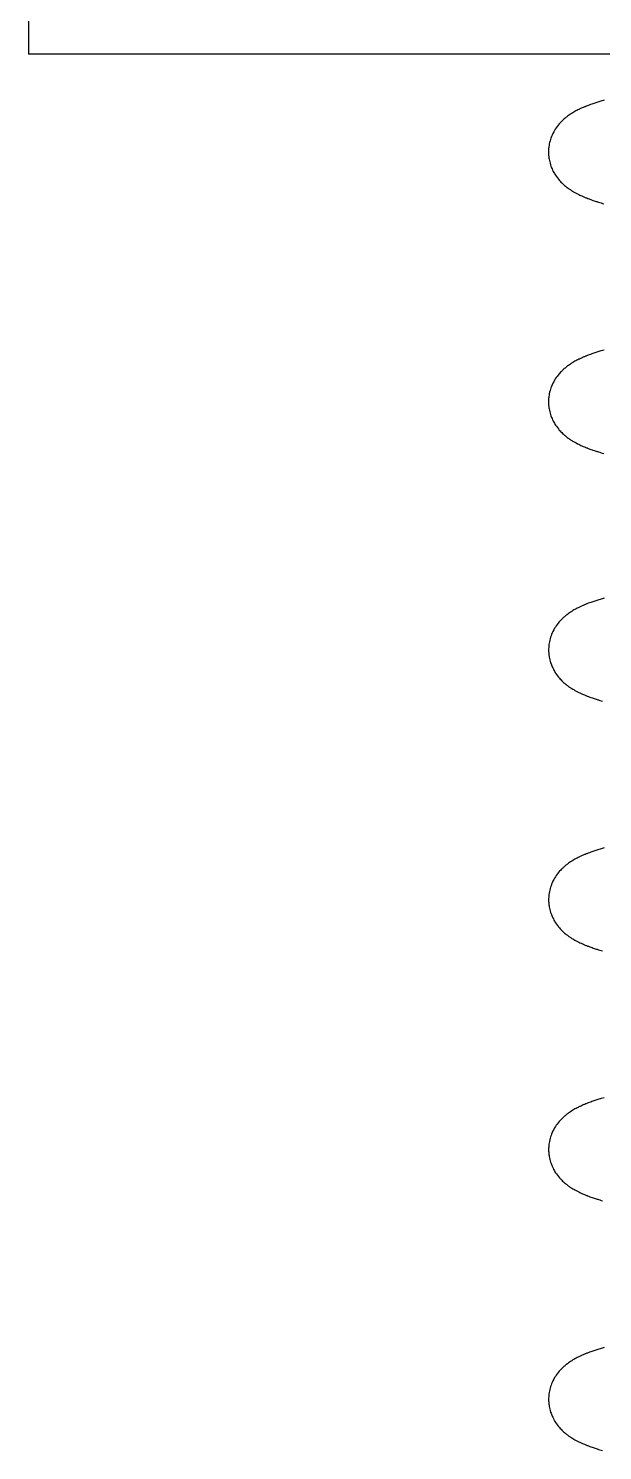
# Model space of a CAD drawing. Extents: x 126.2 to 199.4, y 112.1 to 154.8.
# Drawn here: x 126.188 to 127.772, y 117.956 to 121.881 of the extents above; entities that cross this region are included whole.
import ezdxf

# ---------------------------------------------------------------- set-up
doc = ezdxf.new("R2010")
doc.units = 0
doc.header["$LTSCALE"] = 0.5
doc.header["$MEASUREMENT"] = 0
doc.layers.get('0').update_dxf_attribs({"linetype": 'CONTINUOUS'})

msp = doc.modelspace()

# ---------------------------------------------------------------- linework, layer by layer
for p in [(126.18786, 122.18514), (126.18786, 122.18514), (133.55586, 121.81014), (133.55586, 121.81014)]:
    msp.add_line(p, (126.18786, 121.81014))
at = {"linetype": 'Continuous', "flags": 128}
for points in [[(127.77679, 121.68319), (127.76793, 121.68061), (127.75929, 121.67797), (127.75091, 121.67528), (127.74809, 121.67434), (127.74544, 121.67344), (127.74262, 121.67247), (127.73938, 121.67132), (127.73572, 121.66999), (127.73283, 121.66891), (127.7304, 121.66798), (127.7284, 121.6672), (127.72683, 121.66657), (127.72548, 121.66603), (127.72402, 121.66544), (127.72244, 121.66479), (127.72073, 121.66407), (127.71863, 121.66317), (127.71611, 121.66207), (127.71386, 121.66106), (127.71178, 121.66011), (127.70995, 121.65925), (127.70836, 121.65849), (127.70697, 121.65782), (127.70434, 121.65652), (127.70168, 121.65516), (127.69886, 121.65367), (127.69595, 121.65207), (127.69319, 121.65051), (127.69021, 121.64875), (127.68696, 121.64675), (127.6837, 121.64465), (127.68077, 121.64267), (127.67819, 121.64086), (127.67605, 121.6393), (127.67501, 121.63852), (127.67397, 121.63773), (127.67259, 121.63666), (127.67087, 121.63529), (127.66883, 121.63361), (127.66676, 121.63184), (127.66499, 121.63028), (127.66336, 121.6288), (127.66202, 121.62754), (127.66052, 121.6261), (127.65871, 121.62429), (127.65663, 121.62213), (127.65278, 121.61786), (127.64961, 121.61405), (127.64697, 121.61063), (127.64444, 121.60711), (127.642, 121.60345), (127.63987, 121.60001), (127.63752, 121.59589), (127.63517, 121.59135), (127.63315, 121.58701), (127.63143, 121.5829), (127.62996, 121.579), (127.62872, 121.57532), (127.62749, 121.57121), (127.62637, 121.56689), (127.62543, 121.56259), (127.62473, 121.5587), (127.62421, 121.55512), (127.62389, 121.55247), (127.62365, 121.54995), (127.62345, 121.54708), (127.62329, 121.54358), (127.62325, 121.5395), (127.62335, 121.53541), (127.62349, 121.53288), (127.62364, 121.53076), (127.62381, 121.52899), (127.62396, 121.52758), (127.62413, 121.52608), (127.62445, 121.52378), (127.62493, 121.52075), (127.62566, 121.51693), (127.62659, 121.51284), (127.62756, 121.50916), (127.62879, 121.50509), (127.62992, 121.50174), (127.63087, 121.49916), (127.6318, 121.4968), (127.63301, 121.49395), (127.63455, 121.49058), (127.6363, 121.48704), (127.63794, 121.48398), (127.63941, 121.4814), (127.64083, 121.47903), (127.64265, 121.47617), (127.64495, 121.47279), (127.64772, 121.469), (127.65053, 121.46544), (127.65312, 121.46238), (127.65544, 121.45978), (127.65768, 121.4574), (127.6598, 121.45524), (127.66198, 121.45313), (127.66454, 121.45075), (127.66739, 121.44824), (127.6698, 121.44621), (127.67166, 121.44471), (127.67322, 121.44347), (127.67515, 121.442), (127.67739, 121.44035), (127.67945, 121.43887), (127.68124, 121.43763), (127.68273, 121.43663), (127.68395, 121.43582), (127.6857, 121.43468), (127.68765, 121.43345), (127.68983, 121.43211), (127.69238, 121.4306), (127.69585, 121.42861), (127.6994, 121.42668), (127.70296, 121.42481), (127.70651, 121.42304), (127.70983, 121.42143), (127.71273, 121.42009), (127.71492, 121.41909), (127.717, 121.41817), (127.71933, 121.41716), (127.72218, 121.41595), (127.72425, 121.4151), (127.72632, 121.41426), (127.72814, 121.41353), (127.7297, 121.41292), (127.73099, 121.41243), (127.73291, 121.41169), (127.73503, 121.4109), (127.73738, 121.41003), (127.74009, 121.40905), (127.74334, 121.40791), (127.74604, 121.40698), (127.74905, 121.40596), (127.75199, 121.40499), (127.75459, 121.40415), (127.75684, 121.40343), (127.75887, 121.40279), (127.76111, 121.40209), (127.76455, 121.40104), (127.76843, 121.39987), (127.77233, 121.39872), (127.77579, 121.39773)], [(127.77679, 120.99373), (127.76793, 120.99116), (127.75929, 120.98852), (127.75091, 120.98583), (127.74809, 120.98489), (127.74544, 120.98399), (127.74262, 120.98302), (127.73938, 120.98187), (127.73572, 120.98054), (127.73283, 120.97946), (127.7304, 120.97852), (127.7284, 120.97774), (127.72683, 120.97712), (127.72548, 120.97658), (127.72402, 120.97598), (127.72244, 120.97533), (127.72073, 120.97461), (127.71863, 120.97372), (127.71611, 120.97261), (127.71386, 120.97161), (127.71178, 120.97065), (127.70995, 120.9698), (127.70836, 120.96904), (127.70697, 120.96836), (127.70434, 120.96706), (127.70168, 120.9657), (127.69886, 120.96421), (127.69595, 120.96262), (127.69319, 120.96105), (127.69021, 120.95929), (127.68696, 120.95729), (127.6837, 120.9552), (127.68077, 120.95322), (127.67819, 120.9514), (127.67605, 120.94985), (127.67501, 120.94907), (127.67397, 120.94828), (127.67259, 120.94721), (127.67087, 120.94583), (127.66883, 120.94415), (127.66676, 120.94239), (127.66499, 120.94083), (127.66336, 120.93934), (127.66202, 120.93809), (127.66052, 120.93664), (127.65871, 120.93484), (127.65663, 120.93267), (127.65278, 120.9284), (127.64961, 120.9246), (127.64697, 120.92118), (127.64444, 120.91766), (127.642, 120.91399), (127.63987, 120.91056), (127.63752, 120.90643), (127.63517, 120.9019), (127.63315, 120.89756), (127.63143, 120.89344), (127.62996, 120.88955), (127.62872, 120.88587), (127.62749, 120.88175), (127.62637, 120.87743), (127.62543, 120.87314), (127.62473, 120.86925), (127.62421, 120.86566), (127.62389, 120.86301), (127.62365, 120.86049), (127.62345, 120.85763), (127.62329, 120.85412), (127.62325, 120.85005), (127.62335, 120.84595), (127.62349, 120.84343), (127.62364, 120.84131), (127.62381, 120.83954), (127.62396, 120.83813), (127.62413, 120.83663), (127.62445, 120.83432), (127.62493, 120.83129), (127.62566, 120.82747), (127.62659, 120.82339), (127.62756, 120.81971), (127.62879, 120.81564), (127.62992, 120.81229), (127.63087, 120.80971), (127.6318, 120.80735), (127.63301, 120.80449), (127.63455, 120.80112), (127.6363, 120.79759), (127.63794, 120.79452), (127.63941, 120.79195), (127.64083, 120.78958), (127.64265, 120.78672), (127.64495, 120.78334), (127.64772, 120.77955), (127.65053, 120.77599), (127.65312, 120.77292), (127.65544, 120.77033), (127.65768, 120.76794), (127.6598, 120.76579), (127.66198, 120.76367), (127.66454, 120.7613), (127.66739, 120.75879), (127.6698, 120.75675), (127.67166, 120.75525), (127.67322, 120.75402), (127.67515, 120.75255), (127.67739, 120.7509), (127.67945, 120.74942), (127.68124, 120.74818), (127.68273, 120.74717), (127.68395, 120.74636), (127.6857, 120.74523), (127.68765, 120.74399), (127.68983, 120.74266), (127.69238, 120.74114), (127.69585, 120.73916), (127.6994, 120.73722), (127.70296, 120.73536), (127.70651, 120.73358), (127.70983, 120.73198), (127.71273, 120.73063), (127.71492, 120.72964), (127.717, 120.72871), (127.71933, 120.7277), (127.72218, 120.7265), (127.72425, 120.72564), (127.72632, 120.7248), (127.72814, 120.72408), (127.7297, 120.72347), (127.73099, 120.72297), (127.73291, 120.72224), (127.73503, 120.72144), (127.73738, 120.72058), (127.74009, 120.7196), (127.74334, 120.71846), (127.74604, 120.71753), (127.74905, 120.71651), (127.75199, 120.71554), (127.75459, 120.71469), (127.75684, 120.71397), (127.75887, 120.71333), (127.76111, 120.71263), (127.76455, 120.71158), (127.76843, 120.71041), (127.77233, 120.70927), (127.77579, 120.70827)], [(127.7771, 120.30894), (127.76824, 120.30636), (127.7596, 120.30372), (127.75121, 120.30103), (127.74839, 120.30009), (127.74574, 120.29919), (127.74293, 120.29822), (127.73969, 120.29707), (127.73603, 120.29574), (127.73314, 120.29466), (127.73071, 120.29373), (127.72871, 120.29295), (127.72714, 120.29232), (127.72579, 120.29178), (127.72432, 120.29119), (127.72275, 120.29054), (127.72104, 120.28982), (127.71894, 120.28892), (127.71641, 120.28782), (127.71417, 120.28681), (127.71209, 120.28586), (127.71025, 120.285), (127.70867, 120.28424), (127.70728, 120.28357), (127.70465, 120.28227), (127.70199, 120.28091), (127.69917, 120.27942), (127.69626, 120.27782), (127.6935, 120.27626), (127.69052, 120.27449), (127.68727, 120.2725), (127.68401, 120.2704), (127.68107, 120.26842), (127.6785, 120.26661), (127.67636, 120.26505), (127.67532, 120.26427), (127.67428, 120.26348), (127.6729, 120.26241), (127.67118, 120.26104), (127.66913, 120.25936), (127.66706, 120.25759), (127.66529, 120.25603), (127.66367, 120.25455), (127.66233, 120.25329), (127.66083, 120.25184), (127.65902, 120.25004), (127.65694, 120.24788), (127.65308, 120.24361), (127.64992, 120.2398), (127.64728, 120.23638), (127.64475, 120.23286), (127.6423, 120.2292), (127.64018, 120.22576), (127.63783, 120.22163), (127.63548, 120.2171), (127.63346, 120.21276), (127.63174, 120.20865), (127.63027, 120.20475), (127.62903, 120.20107), (127.62779, 120.19696), (127.62668, 120.19264), (127.62574, 120.18834), (127.62504, 120.18445), (127.62451, 120.18087), (127.6242, 120.17821), (127.62396, 120.1757), (127.62375, 120.17283), (127.6236, 120.16933), (127.62356, 120.16525), (127.62366, 120.16115), (127.62379, 120.15863), (127.62395, 120.15651), (127.62411, 120.15474), (127.62426, 120.15333), (127.62444, 120.15183), (127.62475, 120.14953), (127.62524, 120.14649), (127.62597, 120.14268), (127.6269, 120.13859), (127.62787, 120.13491), (127.62909, 120.13084), (127.63023, 120.12749), (127.63118, 120.12491), (127.63211, 120.12255), (127.63332, 120.1197), (127.63486, 120.11632), (127.63661, 120.11279), (127.63825, 120.10973), (127.63971, 120.10715), (127.64114, 120.10478), (127.64296, 120.10192), (127.64526, 120.09854), (127.64803, 120.09475), (127.65084, 120.09119), (127.65342, 120.08813), (127.65575, 120.08553), (127.65799, 120.08314), (127.66011, 120.08099), (127.66229, 120.07888), (127.66485, 120.0765), (127.6677, 120.07399), (127.67011, 120.07196), (127.67196, 120.07046), (127.67353, 120.06922), (127.67546, 120.06775), (127.67769, 120.0661), (127.67976, 120.06462), (127.68155, 120.06338), (127.68304, 120.06238), (127.68426, 120.06157), (127.68601, 120.06043), (127.68796, 120.0592), (127.69014, 120.05786), (127.69269, 120.05635), (127.69616, 120.05436), (127.69971, 120.05242), (127.70327, 120.05056), (127.70682, 120.04879), (127.71014, 120.04718), (127.71303, 120.04583), (127.71523, 120.04484), (127.71731, 120.04392), (127.71964, 120.0429), (127.72249, 120.0417), (127.72456, 120.04085), (127.72663, 120.04001), (127.72845, 120.03928), (127.73001, 120.03867), (127.73129, 120.03817), (127.73322, 120.03744), (127.73533, 120.03665), (127.73769, 120.03578), (127.7404, 120.0348), (127.74364, 120.03366), (127.74635, 120.03273), (127.74936, 120.03171), (127.7523, 120.03074), (127.7549, 120.0299), (127.75715, 120.02918), (127.75918, 120.02853), (127.76142, 120.02784), (127.76485, 120.02678), (127.76874, 120.02562), (127.77264, 120.02447)], [(127.7771, 119.61948), (127.76824, 119.61691), (127.7596, 119.61427), (127.75121, 119.61158), (127.74839, 119.61064), (127.74574, 119.60974), (127.74293, 119.60876), (127.73969, 119.60761), (127.73603, 119.60628), (127.73314, 119.6052), (127.73071, 119.60427), (127.72871, 119.60349), (127.72714, 119.60287), (127.72579, 119.60233), (127.72432, 119.60173), (127.72275, 119.60108), (127.72104, 119.60036), (127.71894, 119.59947), (127.71641, 119.59836), (127.71417, 119.59736), (127.71209, 119.5964), (127.71025, 119.59554), (127.70867, 119.59479), (127.70728, 119.59411), (127.70465, 119.59281), (127.70199, 119.59145), (127.69917, 119.58996), (127.69626, 119.58837), (127.6935, 119.5868), (127.69052, 119.58504), (127.68727, 119.58304), (127.68401, 119.58094), (127.68107, 119.57897), (127.6785, 119.57715), (127.67636, 119.5756), (127.67532, 119.57482), (127.67428, 119.57403), (127.6729, 119.57296), (127.67118, 119.57158), (127.66913, 119.5699), (127.66706, 119.56814), (127.66529, 119.56657), (127.66367, 119.56509), (127.66233, 119.56384), (127.66083, 119.56239), (127.65902, 119.56059), (127.65694, 119.55842), (127.65308, 119.55415), (127.64992, 119.55035), (127.64728, 119.54693), (127.64475, 119.54341), (127.6423, 119.53974), (127.64018, 119.53631), (127.63783, 119.53218), (127.63548, 119.52764), (127.63346, 119.52331), (127.63174, 119.51919), (127.63027, 119.5153), (127.62903, 119.51162), (127.62779, 119.5075), (127.62668, 119.50318), (127.62574, 119.49889), (127.62504, 119.495), (127.62451, 119.49141), (127.6242, 119.48876), (127.62396, 119.48624), (127.62375, 119.48338), (127.6236, 119.47987), (127.62356, 119.4758), (127.62366, 119.4717), (127.62379, 119.46918), (127.62395, 119.46706), (127.62411, 119.46529), (127.62426, 119.46388), (127.62444, 119.46238), (127.62475, 119.46007), (127.62524, 119.45704), (127.62597, 119.45322), (127.6269, 119.44914), (127.62787, 119.44546), (127.62909, 119.44139), (127.63023, 119.43804), (127.63118, 119.43545), (127.63211, 119.4331), (127.63332, 119.43024), (127.63486, 119.42687), (127.63661, 119.42334), (127.63825, 119.42027), (127.63971, 119.4177), (127.64114, 119.41533), (127.64296, 119.41247), (127.64526, 119.40909), (127.64803, 119.4053), (127.65084, 119.40174), (127.65342, 119.39867), (127.65575, 119.39607), (127.65799, 119.39369), (127.66011, 119.39154), (127.66229, 119.38942), (127.66485, 119.38704), (127.6677, 119.38453), (127.67011, 119.3825), (127.67196, 119.381), (127.67353, 119.37977), (127.67546, 119.3783), (127.67769, 119.37664), (127.67976, 119.37517), (127.68155, 119.37393), (127.68304, 119.37292), (127.68426, 119.37211), (127.68601, 119.37097), (127.68796, 119.36974), (127.69014, 119.36841), (127.69269, 119.36689), (127.69616, 119.36491), (127.69971, 119.36297), (127.70327, 119.36111), (127.70682, 119.35933), (127.71014, 119.35773), (127.71303, 119.35638), (127.71523, 119.35539), (127.71731, 119.35446), (127.71964, 119.35345), (127.72249, 119.35225), (127.72456, 119.35139), (127.72663, 119.35055), (127.72845, 119.34983), (127.73001, 119.34922), (127.73129, 119.34872), (127.73322, 119.34799), (127.73533, 119.34719), (127.73769, 119.34632), (127.7404, 119.34535), (127.74364, 119.34421), (127.74635, 119.34328), (127.74936, 119.34226), (127.7523, 119.34129), (127.7549, 119.34044), (127.75715, 119.33972), (127.75918, 119.33908), (127.76142, 119.33838), (127.76485, 119.33733), (127.76874, 119.33616), (127.77264, 119.33502)], [(127.7771, 118.93003), (127.76824, 118.92745), (127.7596, 118.92481), (127.75121, 118.92212), (127.74839, 118.92118), (127.74574, 118.92028), (127.74293, 118.91931), (127.73969, 118.91816), (127.73603, 118.91683), (127.73314, 118.91575), (127.73071, 118.91482), (127.72871, 118.91404), (127.72714, 118.91341), (127.72579, 118.91287), (127.72432, 118.91228), (127.72275, 118.91163), (127.72104, 118.91091), (127.71894, 118.91001), (127.71641, 118.90891), (127.71417, 118.9079), (127.71209, 118.90695), (127.71025, 118.90609), (127.70867, 118.90533), (127.70728, 118.90466), (127.70465, 118.90336), (127.70199, 118.902), (127.69917, 118.90051), (127.69626, 118.89891), (127.6935, 118.89735), (127.69052, 118.89559), (127.68727, 118.89359), (127.68401, 118.89149), (127.68107, 118.88951), (127.6785, 118.8877), (127.67636, 118.88614), (127.67532, 118.88536), (127.67428, 118.88457), (127.6729, 118.8835), (127.67118, 118.88213), (127.66913, 118.88045), (127.66706, 118.87868), (127.66529, 118.87712), (127.66367, 118.87564), (127.66233, 118.87438), (127.66083, 118.87294), (127.65902, 118.87113), (127.65694, 118.86897), (127.65308, 118.8647), (127.64992, 118.86089), (127.64728, 118.85747), (127.64475, 118.85395), (127.6423, 118.85029), (127.64018, 118.84686), (127.63783, 118.84273), (127.63548, 118.83819), (127.63346, 118.83385), (127.63174, 118.82974), (127.63027, 118.82584), (127.62903, 118.82216), (127.62779, 118.81805), (127.62668, 118.81373), (127.62574, 118.80943), (127.62504, 118.80554), (127.62451, 118.80196), (127.6242, 118.79931), (127.62396, 118.79679), (127.62375, 118.79392), (127.6236, 118.79042), (127.62356, 118.78634), (127.62366, 118.78225), (127.62379, 118.77972), (127.62395, 118.7776), (127.62411, 118.77583), (127.62426, 118.77442), (127.62444, 118.77292), (127.62475, 118.77062), (127.62524, 118.76759), (127.62597, 118.76377), (127.6269, 118.75968), (127.62787, 118.756), (127.62909, 118.75193), (127.63023, 118.74858), (127.63118, 118.746), (127.63211, 118.74364), (127.63332, 118.74079), (127.63486, 118.73742), (127.63661, 118.73388), (127.63825, 118.73082), (127.63971, 118.72824), (127.64114, 118.72587), (127.64296, 118.72301), (127.64526, 118.71963), (127.64803, 118.71584), (127.65084, 118.71228), (127.65342, 118.70922), (127.65575, 118.70662), (127.65799, 118.70424), (127.66011, 118.70208), (127.66229, 118.69997), (127.66485, 118.69759), (127.6677, 118.69508), (127.67011, 118.69305), (127.67196, 118.69155), (127.67353, 118.69031), (127.67546, 118.68884), (127.67769, 118.68719), (127.67976, 118.68571), (127.68155, 118.68447), (127.68304, 118.68347), (127.68426, 118.68266), (127.68601, 118.68152), (127.68796, 118.68029), (127.69014, 118.67895), (127.69269, 118.67744), (127.69616, 118.67545), (127.69971, 118.67352), (127.70327, 118.67165), (127.70682, 118.66988), (127.71014, 118.66827), (127.71303, 118.66693), (127.71523, 118.66593), (127.71731, 118.66501), (127.71964, 118.664), (127.72249, 118.66279), (127.72456, 118.66194), (127.72663, 118.6611), (127.72845, 118.66037), (127.73001, 118.65976), (127.73129, 118.65927), (127.73322, 118.65853), (127.73533, 118.65774), (127.73769, 118.65687), (127.7404, 118.65589), (127.74364, 118.65475), (127.74635, 118.65382), (127.74936, 118.6528), (127.7523, 118.65183), (127.7549, 118.65099), (127.75715, 118.65027), (127.75918, 118.64963), (127.76142, 118.64893), (127.76485, 118.64788), (127.76874, 118.64671), (127.77264, 118.64556)], [(127.7771, 118.24057), (127.76824, 118.238), (127.7596, 118.23536), (127.75121, 118.23267), (127.74839, 118.23173), (127.74574, 118.23083), (127.74293, 118.22986), (127.73969, 118.22871), (127.73603, 118.22738), (127.73314, 118.2263), (127.73071, 118.22536), (127.72871, 118.22458), (127.72714, 118.22396), (127.72579, 118.22342), (127.72432, 118.22282), (127.72275, 118.22217), (127.72104, 118.22145), (127.71894, 118.22056), (127.71641, 118.21945), (127.71417, 118.21845), (127.71209, 118.21749), (127.71025, 118.21664), (127.70867, 118.21588), (127.70728, 118.2152), (127.70465, 118.2139), (127.70199, 118.21254), (127.69917, 118.21105), (127.69626, 118.20946), (127.6935, 118.20789), (127.69052, 118.20613), (127.68727, 118.20413), (127.68401, 118.20204), (127.68107, 118.20006), (127.6785, 118.19824), (127.67636, 118.19669), (127.67532, 118.19591), (127.67428, 118.19512), (127.6729, 118.19405), (127.67118, 118.19267), (127.66913, 118.19099), (127.66706, 118.18923), (127.66529, 118.18767), (127.66367, 118.18618), (127.66233, 118.18493), (127.66083, 118.18348), (127.65902, 118.18168), (127.65694, 118.17951), (127.65308, 118.17524), (127.64992, 118.17144), (127.64728, 118.16802), (127.64475, 118.1645), (127.6423, 118.16083), (127.64018, 118.1574), (127.63783, 118.15327), (127.63548, 118.14874), (127.63346, 118.1444), (127.63174, 118.14028), (127.63027, 118.13639), (127.62903, 118.13271), (127.62779, 118.12859), (127.62668, 118.12427), (127.62574, 118.11998), (127.62504, 118.11609), (127.62451, 118.1125), (127.6242, 118.10985), (127.62396, 118.10733), (127.62375, 118.10447), (127.6236, 118.10096), (127.62356, 118.09689), (127.62366, 118.09279), (127.62379, 118.09027), (127.62395, 118.08815), (127.62411, 118.08638), (127.62426, 118.08497), (127.62444, 118.08347), (127.62475, 118.08116), (127.62524, 118.07813), (127.62597, 118.07431), (127.6269, 118.07023), (127.62787, 118.06655), (127.62909, 118.06248), (127.63023, 118.05913), (127.63118, 118.05655), (127.63211, 118.05419), (127.63332, 118.05133), (127.63486, 118.04796), (127.63661, 118.04443), (127.63825, 118.04136), (127.63971, 118.03879), (127.64114, 118.03642), (127.64296, 118.03356), (127.64526, 118.03018), (127.64803, 118.02639), (127.65084, 118.02283), (127.65342, 118.01976), (127.65575, 118.01717), (127.65799, 118.01478), (127.66011, 118.01263), (127.66229, 118.01051), (127.66485, 118.00814), (127.6677, 118.00563), (127.67011, 118.00359), (127.67196, 118.00209), (127.67353, 118.00086), (127.67546, 117.99939), (127.67769, 117.99774), (127.67976, 117.99626), (127.68155, 117.99502), (127.68304, 117.99401), (127.68426, 117.99321), (127.68601, 117.99207), (127.68796, 117.99083), (127.69014, 117.9895), (127.69269, 117.98798), (127.69616, 117.986), (127.69971, 117.98406), (127.70327, 117.9822), (127.70682, 117.98042), (127.71014, 117.97882), (127.71303, 117.97747), (127.71523, 117.97648), (127.71731, 117.97555), (127.71964, 117.97454), (127.72249, 117.97334), (127.72456, 117.97248), (127.72663, 117.97164), (127.72845, 117.97092), (127.73001, 117.97031), (127.73129, 117.96981), (127.73322, 117.96908), (127.73533, 117.96828), (127.73769, 117.96742), (127.7404, 117.96644), (127.74364, 117.9653), (127.74635, 117.96437), (127.74936, 117.96335), (127.7523, 117.96238), (127.7549, 117.96153), (127.75715, 117.96081), (127.75918, 117.96017), (127.76142, 117.95947), (127.76485, 117.95842), (127.76874, 117.95725), (127.77264, 117.95611)]]:
    msp.add_lwpolyline(points, dxfattribs=at)

doc.saveas('drawing.dxf')
